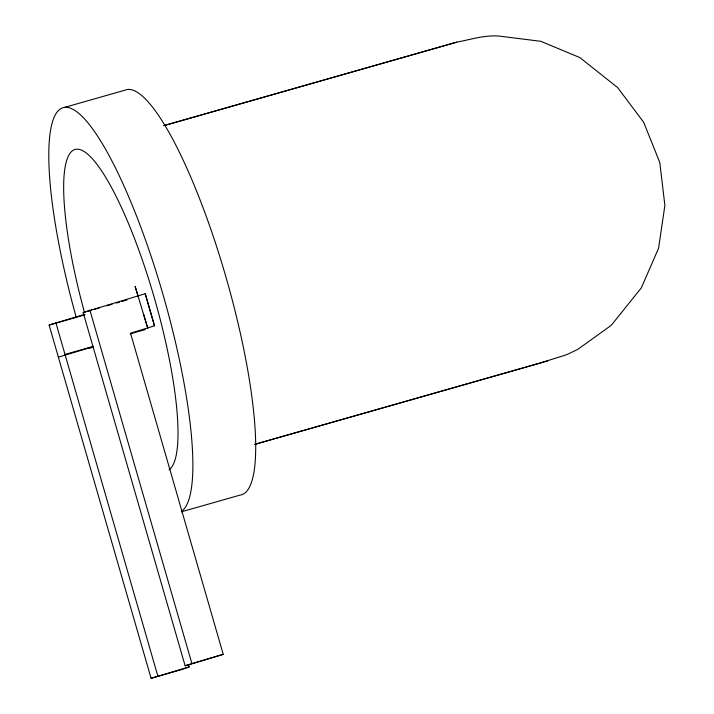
<?xml version="1.0" encoding="UTF-8"?>
<svg xmlns="http://www.w3.org/2000/svg" width="714" height="714" viewBox="0 0 714 714"><rect width="100%" height="100%" fill="white"/><g stroke="black" fill="none" stroke-linecap="round" stroke-linejoin="round"><path stroke-width="1.07" d="M188.576 664.743L189.192 666.885L182.498 669.348L151.091 678.3L49.114 325.057L84.386 314.446M83.163 312.518L145.228 293.713L154.501 325.825L130.537 333.206L223.232 654.345L185.122 665.76L83.163 312.518L91.722 310.072M58.396 357.161L93.355 346.647M89.803 348.218L92.677 347.156M151.091 678.3L189.192 666.885M185.122 665.76L223.232 654.345M254.666 444.42L538.767 363.471L566.63 354.697L577.733 349.405L611.246 325.343L641.324 287.885L658.585 248.195L664.886 205.418L659.79 162.462L643.662 122.255L617.592 87.536L579.839 57.566L540.793 41.305L498.818 36.048C484.583 34.986 470.624 39.538 456.773 42.153L164.104 125.548M456.773 42.153L163.756 125.709M64.626 107.377L127.449 89.473A210.603 44.857 74.1 0 1 228.739 286.921A210.603 44.857 74.1 0 1 239.868 495.159L181.302 511.84M93.864 309.465L99.219 307.939M106.707 305.806L112.062 304.28M116.346 303.057L119.559 302.147M121.701 301.531L127.047 300.005M49.114 325.057L85.091 314.803M130.234 333.857L145.165 329.6M65.01 354.447L93.579 346.308M255.014 444.26L547.692 360.873M138.284 296.846L135.116 286.359L147.798 328.288L143.362 313.616M145.228 293.713L154.501 325.825M89.857 310.046L191.825 663.297M55.817 322.585L157.776 675.837M84.582 312.786A167.147 35.602 74.1 0 1 75.202 149.422A167.147 35.602 74.1 0 1 153.465 294.891A167.147 35.602 74.1 0 1 169.057 469.794M76.336 317.721A210.603 44.857 74.1 0 1 62.725 107.796A210.603 44.857 74.1 0 1 161.507 289.411A210.603 44.857 74.1 0 1 181.615 511.269"/></g></svg>
